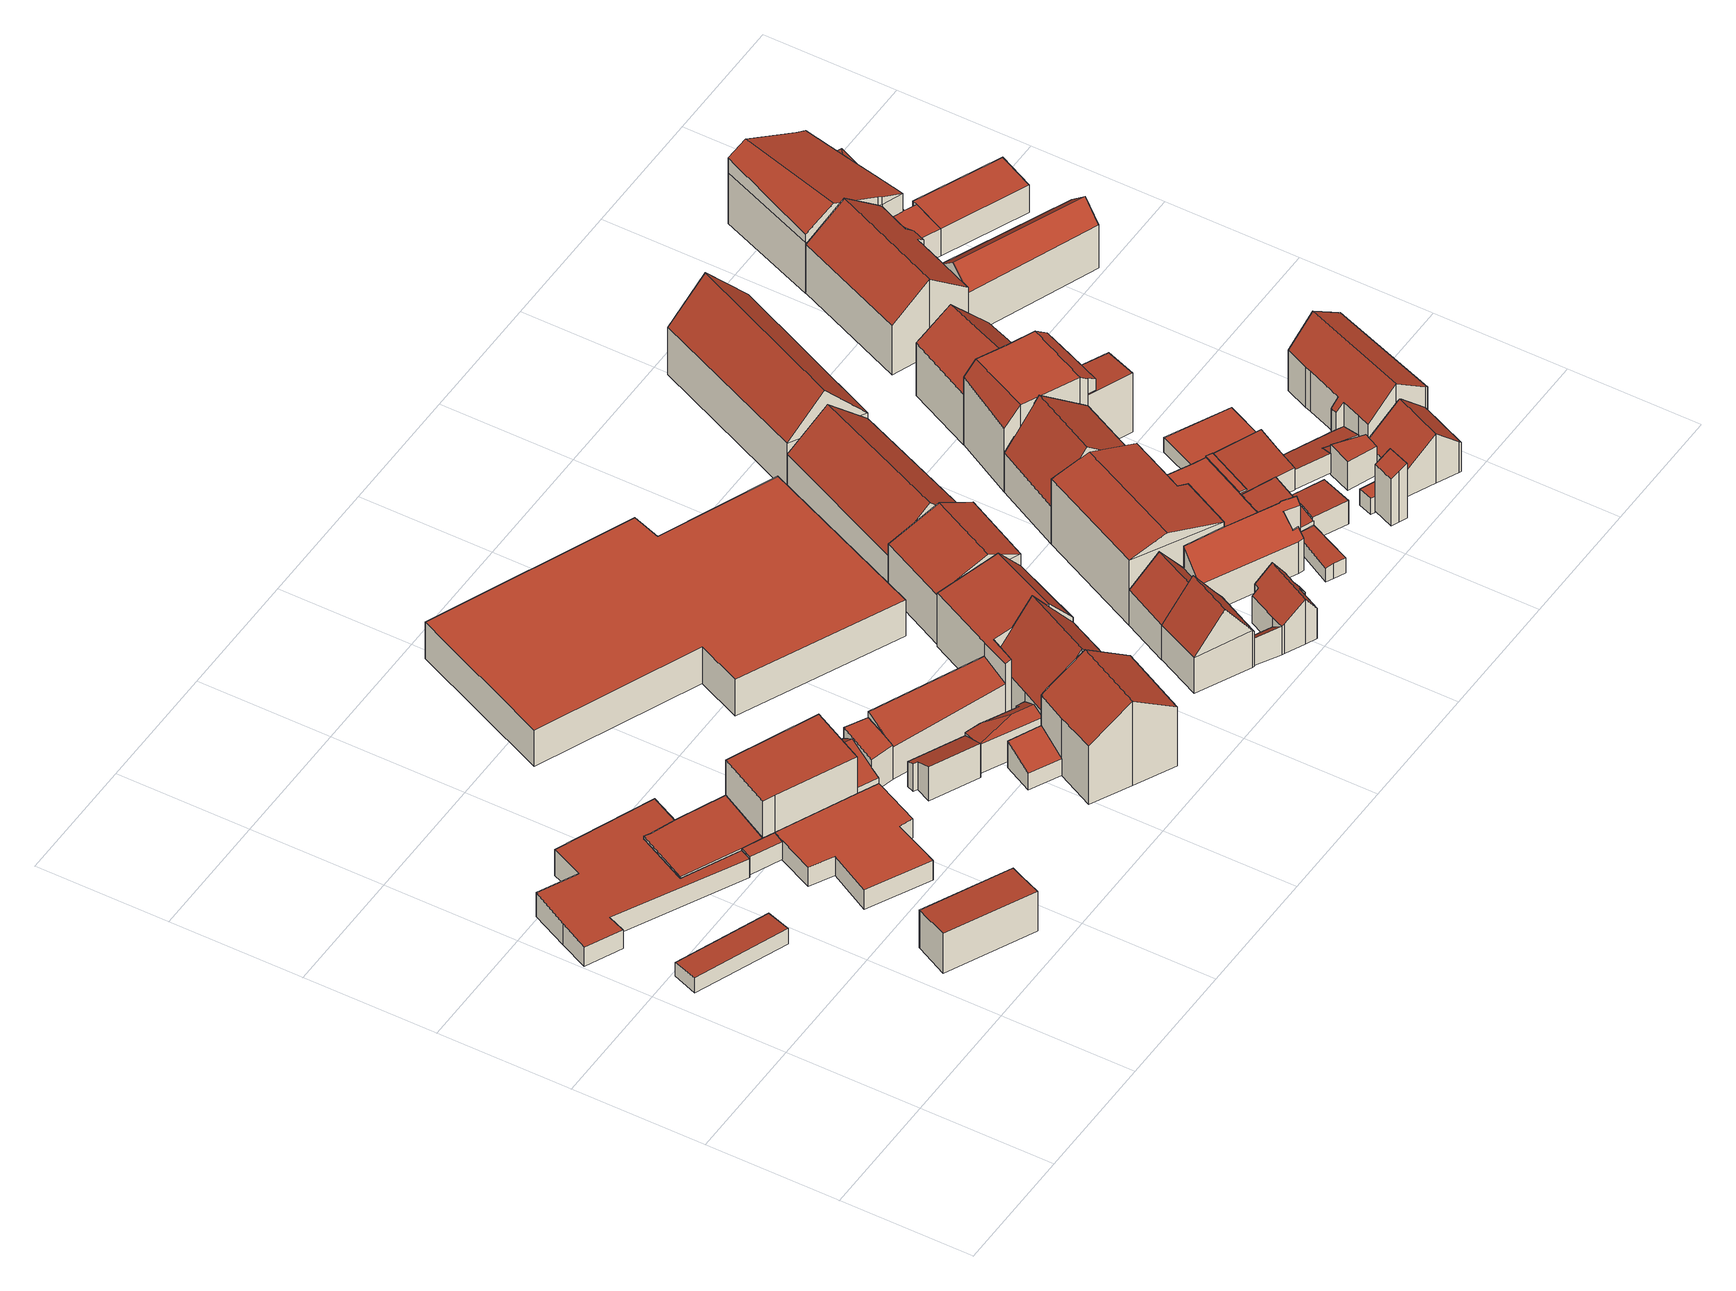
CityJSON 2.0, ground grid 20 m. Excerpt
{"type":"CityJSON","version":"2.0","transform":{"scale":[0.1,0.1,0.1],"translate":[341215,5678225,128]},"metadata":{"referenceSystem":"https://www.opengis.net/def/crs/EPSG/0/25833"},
"CityObjects":{
"building1":{"type":"Building","attributes":{"Dachtyp_tdc":"tdcPolyFlatRoof","Gemeindeschluessel":14729160,"Dachneigung":3.94,"QualitaetDacherkennung":87,"Geometrietyp2DReferenz":"3000","function":"31001_9998","roofType":"2100","measuredHeight":2.65},"geometry":[{"type":"MultiSurface","lod":"2","boundaries":[[[0,1,2,3]],[[1,4,5,2]],[[4,6,7,5]],[[6,0,3,7]],[[6,4,1,0]],[[3,2,5,7]]],"semantics":{"surfaces":[{"type":"WallSurface"},{"type":"RoofSurface"},{"type":"GroundSurface"}],"values":[0,0,0,0,1,2]}}]},
"building2":{"type":"Building","attributes":{"Dachtyp_tdc":"tdcPolyFlatRoof","Gemeindeschluessel":14729160,"Dachneigung":4.68,"QualitaetDacherkennung":56,"Geometrietyp2DReferenz":"3000","function":"31001_9998","roofType":"2100","measuredHeight":4.56},"geometry":[{"type":"MultiSurface","lod":"2","boundaries":[[[8,9,10,11]],[[9,12,13,10]],[[12,14,15,13]],[[14,16,17,15]],[[16,18,19,17]],[[18,20,21,19]],[[20,22,23,21]],[[22,24,25,23]],[[24,26,27,25]],[[26,28,29,27]],[[28,30,31,29]],[[30,32,33,31]],[[32,34,35,33]],[[34,8,11,35]],[[34,32,30,28,26,24,22,20,18,16,14,12,9,8]],[[11,10,13,15,17,19,21,23,25,27,29,31,33,35]]],"semantics":{"surfaces":[{"type":"WallSurface"},{"type":"RoofSurface"},{"type":"GroundSurface"}],"values":[0,0,0,0,0,0,0,0,0,0,0,0,0,0,1,2]}}]},
"building3":{"type":"Building","attributes":{"Dachtyp_tdc":"tdcPolyFlatRoof","Gemeindeschluessel":14729160,"Dachneigung":3.87,"QualitaetDacherkennung":86,"Geometrietyp2DReferenz":"3000","function":"31001_9998","roofType":"2100","measuredHeight":7.04},"geometry":[{"type":"MultiSurface","lod":"2","boundaries":[[[36,37,38,39]],[[37,40,41,38]],[[40,42,43,41]],[[42,44,45,43]],[[44,46,47,45]],[[46,36,39,47]],[[46,44,42,40,37,36]],[[39,38,41,43,45,47]]],"semantics":{"surfaces":[{"type":"WallSurface"},{"type":"RoofSurface"},{"type":"GroundSurface"}],"values":[0,0,0,0,0,0,1,2]}}]},
"building4":{"type":"Building","attributes":{"Dachtyp_tdc":"tdcPolyFlatRoof","Gemeindeschluessel":14729160,"Dachneigung":6.67,"QualitaetDacherkennung":83,"Geometrietyp2DReferenz":"3000","function":"31001_9998","roofType":"2100","measuredHeight":4.22},"geometry":[{"type":"MultiSurface","lod":"2","boundaries":[[[48,49,50,51]],[[49,52,53,50]],[[52,54,55,53]],[[54,56,57,55]],[[56,58,59,57]],[[58,60,61,59]],[[60,48,51,61]],[[60,58,56,54,52,49,48]],[[51,50,53,55,57,59,61]]],"semantics":{"surfaces":[{"type":"WallSurface"},{"type":"RoofSurface"},{"type":"GroundSurface"}],"values":[0,0,0,0,0,0,0,1,2]}}]},
"building5":{"type":"Building","attributes":{"Dachtyp_tdc":"tdcPolyFlatRoof","Gemeindeschluessel":14729160,"Dachneigung":6.55,"QualitaetDacherkennung":57,"Geometrietyp2DReferenz":"3000","function":"31001_9998","roofType":"2100","measuredHeight":3.26},"geometry":[{"type":"MultiSurface","lod":"2","boundaries":[[[62,60,61,63]],[[60,58,59,61]],[[58,64,65,59]],[[64,66,67,65]],[[66,62,63,67]],[[66,64,58,60,62]],[[63,61,59,65,67]]],"semantics":{"surfaces":[{"type":"WallSurface"},{"type":"RoofSurface"},{"type":"GroundSurface"}],"values":[0,0,0,0,0,1,2]}}]},
"building6":{"type":"Building","attributes":{"Gemeindeschluessel":14729160,"Dachtyp_tdc":"tdcPolyFlatRoof","Dachneigung":0,"QualitaetDacherkennung":0,"Geometrietyp2DReferenz":"3000","BezugspunktDach":"2000","function":"31001_9998","measuredHeight":3.44},"geometry":[{"type":"MultiSurface","lod":"2","boundaries":[[[64,68,69,70,71,72,73,74,75,76,77]],[[77,76,78,79]],[[76,75,80,78]],[[75,74,81,80]],[[74,73,82,81]],[[73,72,83,82]],[[72,71,84,83]],[[71,70,85,84]],[[70,69,86,85]],[[69,68,87,86]],[[68,64,88,87]],[[64,77,79,88]],[[79,78,80,81,82,83,84,85,86,87,88]]],"semantics":{"surfaces":[{"type":"RoofSurface"},{"type":"WallSurface"},{"type":"GroundSurface"}],"values":[0,1,1,1,1,1,1,1,1,1,1,1,2]}}]},
"building7":{"type":"Building","attributes":{"Dachtyp_tdc":"tdcPolyFlatRoof","Gemeindeschluessel":14729160,"Dachneigung":4.28,"QualitaetDacherkennung":86,"Geometrietyp2DReferenz":"3000","function":"31001_9998","roofType":"2100","measuredHeight":10.44},"geometry":[{"type":"MultiSurface","lod":"2","boundaries":[[[89,90,91,92]],[[90,93,94,91]],[[93,95,96,94]],[[95,97,98,96]],[[97,89,92,98]],[[97,95,93,90,89]],[[92,91,94,96,98]]],"semantics":{"surfaces":[{"type":"WallSurface"},{"type":"RoofSurface"},{"type":"GroundSurface"}],"values":[0,0,0,0,0,1,2]}}]},
"building8":{"type":"Building","attributes":{"Dachtyp_tdc":"tdcFreeFormRoof","Gemeindeschluessel":14729160,"Dachneigung":12.49,"QualitaetDacherkennung":19,"Geometrietyp2DReferenz":"3000","function":"31001_9998","roofType":"5000","measuredHeight":5.6},"geometry":[{"type":"MultiSurface","lod":"2","boundaries":[[[99,100,101,102]],[[100,103,104,101]],[[103,105,106,104]],[[105,107,108,106]],[[107,99,102,108]],[[109,103,100,110]],[[105,109,110,99,107]],[[105,103,109]],[[100,99,110]],[[102,101,104,106,108]]],"semantics":{"surfaces":[{"type":"WallSurface"},{"type":"RoofSurface"},{"type":"GroundSurface"}],"values":[0,0,0,0,0,1,1,0,0,2]}}]},
"building9":{"type":"Building","attributes":{"Dachtyp_tdc":"tdcPolyFlatRoof","Gemeindeschluessel":14729160,"Dachneigung":0,"QualitaetDacherkennung":20,"Geometrietyp2DReferenz":"3000","function":"31001_9998","roofType":"1000","measuredHeight":6.04},"geometry":[{"type":"MultiSurface","lod":"2","boundaries":[[[111,112,113,114]],[[112,115,116,113]],[[115,117,118,116]],[[117,119,120,118]],[[119,111,114,120]],[[119,117,115,112,111]],[[114,113,116,118,120]]],"semantics":{"surfaces":[{"type":"WallSurface"},{"type":"RoofSurface"},{"type":"GroundSurface"}],"values":[0,0,0,0,0,1,2]}}]},
"building10":{"type":"Building","attributes":{"Dachtyp_tdc":"tdcPolyFlatRoof","Gemeindeschluessel":14729160,"Dachneigung":22.8,"QualitaetDacherkennung":63,"Geometrietyp2DReferenz":"3000","function":"31001_9998","roofType":"2100","measuredHeight":5.96},"geometry":[{"type":"MultiSurface","lod":"2","boundaries":[[[121,122,123,124]],[[122,125,126,123]],[[125,127,128,126]],[[127,129,130,128]],[[129,131,132,130]],[[131,133,134,132]],[[133,135,136,134]],[[135,121,124,136]],[[135,133,131,129,127,125,122,121]],[[124,123,126,128,130,132,134,136]]],"semantics":{"surfaces":[{"type":"WallSurface"},{"type":"RoofSurface"},{"type":"GroundSurface"}],"values":[0,0,0,0,0,0,0,0,1,2]}}]},
"building11":{"type":"Building","attributes":{"Dachtyp_tdc":"tdcFreeFormRoof","Gemeindeschluessel":14729160,"Dachneigung":17.62,"QualitaetDacherkennung":24,"Geometrietyp2DReferenz":"3000","function":"31001_9998","roofType":"5000","measuredHeight":5.75},"geometry":[{"type":"MultiSurface","lod":"2","boundaries":[[[137,138,139,140]],[[138,141,142,139]],[[141,143,144,142]],[[143,145,146,144]],[[145,147,148,146]],[[147,149,150,148]],[[149,151,152,150]],[[151,137,140,152]],[[153,154,138,137,151]],[[149,147,155,153,151]],[[155,145,143,141,154,153]],[[141,138,154]],[[147,145,155]],[[140,139,142,144,146,148,150,152]]],"semantics":{"surfaces":[{"type":"WallSurface"},{"type":"RoofSurface"},{"type":"GroundSurface"}],"values":[0,0,0,0,0,0,0,0,1,1,1,0,0,2]}}]},
"building12":{"type":"Building","attributes":{"Gemeindeschluessel":14729160,"Geometrietyp2DReferenz":"3000","function":"31001_9998","roofType":"9999"},"children":["building12-1","building12-2"]},
"building12-1":{"type":"BuildingPart","attributes":{"Dachtyp_tdc":"tdcPolyFlatRoof","Dachneigung":20.07,"QualitaetDacherkennung":74,"Geometrietyp2DReferenz":"3000","roofType":"2100","measuredHeight":4.78},"parents":["building12"],"geometry":[{"type":"MultiSurface","lod":"2","boundaries":[[[156,157,158,159]],[[157,160,161,158]],[[160,162,163,161]],[[162,160,157,156]],[[159,158,161,163]],[[156,159,163,162]]],"semantics":{"surfaces":[{"type":"WallSurface"},{"type":"RoofSurface"},{"type":"GroundSurface"},{"type":"ClosureSurface"}],"values":[0,0,0,1,2,3]}}]},
"building12-2":{"type":"BuildingPart","attributes":{"Dachtyp_tdc":"tdcGableRoof","Dachneigung":34.73,"QualitaetDacherkennung":74,"Geometrietyp2DReferenz":"3000","roofType":"3100","measuredHeight":14.77},"parents":["building12"],"geometry":[{"type":"MultiSurface","lod":"2","boundaries":[[[164,165,166,163,162]],[[165,167,168,166]],[[167,169,170,168]],[[169,171,172,170]],[[171,173,174,172]],[[173,175,176,174]],[[175,177,156,159,176]],[[173,171,169,167]],[[167,165,164,177,175,173]],[[163,166,168,170,172,174,176,159]],[[164,162,156,177]],[[162,163,159,156]]],"semantics":{"surfaces":[{"type":"WallSurface"},{"type":"RoofSurface"},{"type":"GroundSurface"},{"type":"ClosureSurface"}],"values":[0,0,0,0,0,0,0,1,1,2,0,3]}}]},
"building13":{"type":"Building","attributes":{"Gemeindeschluessel":14729160,"Geometrietyp2DReferenz":"3000","function":"31001_9998","roofType":"9999"},"children":["building13-1","building13-2"]},
"building13-1":{"type":"BuildingPart","attributes":{"Dachtyp_tdc":"tdcGableRoof","Dachneigung":13.81,"QualitaetDacherkennung":28,"Geometrietyp2DReferenz":"3000","roofType":"3100","measuredHeight":11.75},"parents":["building13"],"geometry":[{"type":"MultiSurface","lod":"2","boundaries":[[[178,179,180,181,182]],[[179,183,184,180]],[[183,185,186,184]],[[185,187,188,186]],[[187,189,190,188]],[[189,191,192,190]],[[191,193,194,192]],[[193,195,196,197,194]],[[189,187,185,183]],[[183,179,178,195,193,191,189]],[[197,181,180,184,186,188,190,192,194]],[[182,196,195,178]],[[182,181,197,196]]],"semantics":{"surfaces":[{"type":"WallSurface"},{"type":"RoofSurface"},{"type":"GroundSurface"},{"type":"ClosureSurface"}],"values":[0,0,0,0,0,0,0,0,1,1,2,0,3]}}]},
"building13-2":{"type":"BuildingPart","attributes":{"Dachtyp_tdc":"tdcPolyFlatRoof","Dachneigung":13.28,"QualitaetDacherkennung":66,"Geometrietyp2DReferenz":"3000","roofType":"2100","measuredHeight":7.07},"parents":["building13"],"geometry":[{"type":"MultiSurface","lod":"2","boundaries":[[[196,198,120,197]],[[198,199,118,120]],[[199,200,116,118]],[[200,182,181,116]],[[182,200,199,198,196]],[[197,120,118,116,181]],[[196,197,181,182]]],"semantics":{"surfaces":[{"type":"WallSurface"},{"type":"RoofSurface"},{"type":"GroundSurface"},{"type":"ClosureSurface"}],"values":[0,0,0,0,1,2,3]}}]},
"building14":{"type":"Building","attributes":{"Dachtyp_tdc":"tdcPolyFlatRoof","Gemeindeschluessel":14729160,"Dachneigung":0,"QualitaetDacherkennung":56,"Geometrietyp2DReferenz":"3000","function":"31001_9998","roofType":"1000","measuredHeight":6.42},"geometry":[{"type":"MultiSurface","lod":"2","boundaries":[[[201,202,203,204]],[[202,205,206,203]],[[205,207,208,206]],[[207,209,210,208]],[[209,211,212,210]],[[211,213,214,212]],[[213,215,216,214]],[[215,201,204,216]],[[215,213,211,209,207,205,202,201]],[[204,203,206,208,210,212,214,216]]],"semantics":{"surfaces":[{"type":"WallSurface"},{"type":"RoofSurface"},{"type":"GroundSurface"}],"values":[0,0,0,0,0,0,0,0,1,2]}}]},
"building15":{"type":"Building","attributes":{"Dachtyp_tdc":"tdcGableRoof","Gemeindeschluessel":14729160,"Dachneigung":51.45,"QualitaetDacherkennung":86,"Geometrietyp2DReferenz":"3000","function":"31001_9998","roofType":"3100","measuredHeight":14},"geometry":[{"type":"MultiSurface","lod":"2","boundaries":[[[217,218,219,220]],[[218,221,222,219]],[[221,223,224,222]],[[223,225,226,224]],[[225,227,228,226]],[[227,229,230,228]],[[229,231,232,230]],[[231,233,234,232]],[[233,217,220,234]],[[229,227,225,223]],[[223,221,218,217,233,231,229]],[[220,219,222,224,226,228,230,232,234]]],"semantics":{"surfaces":[{"type":"WallSurface"},{"type":"RoofSurface"},{"type":"GroundSurface"}],"values":[0,0,0,0,0,0,0,0,0,1,1,2]}}]},
"building16":{"type":"Building","attributes":{"Dachtyp_tdc":"tdcFreeFormRoof","Gemeindeschluessel":14729160,"Dachneigung":53.02,"QualitaetDacherkennung":85,"Geometrietyp2DReferenz":"3000","function":"31001_9998","roofType":"5000","measuredHeight":12.4},"geometry":[{"type":"MultiSurface","lod":"2","boundaries":[[[235,236,237,238]],[[236,239,240,237]],[[239,241,242,240]],[[241,243,244,242]],[[243,245,246,244]],[[245,247,248,246]],[[247,249,250,248]],[[249,235,238,250]],[[243,241,239,251,252,249,247,245]],[[252,251,236,235]],[[239,236,251]],[[235,249,252]],[[238,237,240,242,244,246,248,250]]],"semantics":{"surfaces":[{"type":"WallSurface"},{"type":"RoofSurface"},{"type":"GroundSurface"}],"values":[0,0,0,0,0,0,0,0,1,1,0,0,2]}}]},
"building17":{"type":"Building","attributes":{"Dachtyp_tdc":"tdcGableRoof","Gemeindeschluessel":14729160,"Dachneigung":22.57,"QualitaetDacherkennung":86,"Geometrietyp2DReferenz":"3000","function":"31001_9998","roofType":"3100","measuredHeight":11.81},"geometry":[{"type":"MultiSurface","lod":"2","boundaries":[[[253,254,255,256]],[[254,257,258,255]],[[257,259,260,258]],[[259,253,256,260]],[[257,254,261]],[[253,259,262]],[[254,253,262,261]],[[259,257,261,262]],[[256,255,258,260]]],"semantics":{"surfaces":[{"type":"WallSurface"},{"type":"RoofSurface"},{"type":"GroundSurface"}],"values":[0,0,0,0,0,0,1,1,2]}}]},
"building18":{"type":"Building","attributes":{"Gemeindeschluessel":14729160,"Geometrietyp2DReferenz":"3000","function":"31001_9998","roofType":"9999"},"children":["building18-1","building18-2"]},
"building18-1":{"type":"BuildingPart","attributes":{"Dachtyp_tdc":"tdcPolyFlatRoof","Dachneigung":38.43,"QualitaetDacherkennung":50,"Geometrietyp2DReferenz":"3000","roofType":"2100","measuredHeight":4.97},"parents":["building18"],"geometry":[{"type":"MultiSurface","lod":"2","boundaries":[[[263,264,265,266,267]],[[264,268,269,265]],[[268,270,271,269]],[[270,268,264,263,272]],[[266,265,269,271]],[[267,272,263]],[[266,271,270,272,267]]],"semantics":{"surfaces":[{"type":"WallSurface"},{"type":"RoofSurface"},{"type":"GroundSurface"},{"type":"ClosureSurface"}],"values":[0,0,0,1,2,0,3]}}]},
"building18-2":{"type":"BuildingPart","attributes":{"Dachtyp_tdc":"tdcGableRoof","Dachneigung":40.57,"QualitaetDacherkennung":77,"Geometrietyp2DReferenz":"3000","roofType":"3100","measuredHeight":7.96},"parents":["building18"],"geometry":[{"type":"MultiSurface","lod":"2","boundaries":[[[273,274,275,271,270]],[[274,276,277,275]],[[276,278,279,277]],[[278,280,281,279]],[[280,282,283,281]],[[282,284,285,283]],[[284,286,287,285]],[[286,288,289,287]],[[288,290,291,289]],[[290,292,293,291]],[[292,294,295,293]],[[294,296,297,295]],[[296,267,266,297]],[[294,292,290,288,286,284,282,280]],[[280,278,276,274,273,272,267,296,294]],[[271,275,277,279,281,283,285,287,289,291,293,295,297,266]],[[273,270,272]],[[270,271,266,267,272]]],"semantics":{"surfaces":[{"type":"WallSurface"},{"type":"RoofSurface"},{"type":"GroundSurface"},{"type":"ClosureSurface"}],"values":[0,0,0,0,0,0,0,0,0,0,0,0,0,1,1,2,0,3]}}]},
"building19":{"type":"Building","attributes":{"Gemeindeschluessel":14729160,"Geometrietyp2DReferenz":"3000","function":"31001_9998","roofType":"9999"},"children":["building19-1","building19-2"]},
"building19-1":{"type":"BuildingPart","attributes":{"Dachtyp_tdc":"tdcPolyFlatRoof","Dachneigung":45.59,"QualitaetDacherkennung":63,"Geometrietyp2DReferenz":"3000","roofType":"2100","measuredHeight":9.64},"parents":["building19"],"geometry":[{"type":"MultiSurface","lod":"2","boundaries":[[[298,299,300,301,302]],[[299,303,304,300]],[[303,305,306,304]],[[305,307,308,306]],[[307,309,310,308]],[[309,311,312,310]],[[311,313,314,312]],[[313,315,316,314]],[[315,317,318,316]],[[317,319,320,318]],[[319,321,322,320]],[[321,323,324,325,322]],[[323,321,319,317,315,313,311,309,307,305,303,299,298]],[[301,300,304,306,308,310,312,314,316,318,320,322,325]],[[302,324,323,298]],[[302,301,325,324]]],"semantics":{"surfaces":[{"type":"WallSurface"},{"type":"RoofSurface"},{"type":"GroundSurface"},{"type":"ClosureSurface"}],"values":[0,0,0,0,0,0,0,0,0,0,0,0,1,2,0,3]}}]},
"building19-2":{"type":"BuildingPart","attributes":{"Dachtyp_tdc":"tdcGableRoof","Dachneigung":43.59,"QualitaetDacherkennung":74,"Geometrietyp2DReferenz":"3000","roofType":"3100","measuredHeight":10.59},"parents":["building19"],"geometry":[{"type":"MultiSurface","lod":"2","boundaries":[[[326,302,301,327]],[[324,328,329,325]],[[328,330,331,329]],[[330,332,333,331]],[[332,334,335,333]],[[334,336,337,335]],[[336,338,339,337]],[[338,340,341,339]],[[340,236,342,341]],[[236,343,344,342]],[[343,326,327,344]],[[340,338,336,334,332,330,328,324,302,326]],[[326,343,236,340]],[[327,301,325,329,331,333,335,337,339,341,342,344]],[[324,325,301,302]]],"semantics":{"surfaces":[{"type":"WallSurface"},{"type":"RoofSurface"},{"type":"GroundSurface"},{"type":"ClosureSurface"}],"values":[0,0,0,0,0,0,0,0,0,0,0,1,1,2,3]}}]},
"building20":{"type":"Building","attributes":{"Dachtyp_tdc":"tdcFreeFormRoof","Gemeindeschluessel":14729160,"Dachneigung":42.97,"QualitaetDacherkennung":9,"Geometrietyp2DReferenz":"3000","function":"31001_9998","roofType":"5000","measuredHeight":12.44},"geometry":[{"type":"MultiSurface","lod":"2","boundaries":[[[345,346,256,347]],[[346,348,260,256]],[[348,349,350,260]],[[349,345,347,350]],[[351,352,349,348]],[[351,348,346]],[[352,351,346,345]],[[352,345,349]],[[347,256,260,350]]],"semantics":{"surfaces":[{"type":"WallSurface"},{"type":"RoofSurface"},{"type":"GroundSurface"}],"values":[0,0,0,0,1,0,1,0,2]}}]},
"building21":{"type":"Building","attributes":{"Dachtyp_tdc":"tdcFreeFormRoof","Gemeindeschluessel":14729160,"Dachneigung":16.99,"QualitaetDacherkennung":62,"Geometrietyp2DReferenz":"3000","function":"31001_9998","roofType":"5000","measuredHeight":13.21},"geometry":[{"type":"MultiSurface","lod":"2","boundaries":[[[353,354,355,356]],[[354,357,358,355]],[[357,359,360,358]],[[359,361,300,360]],[[361,362,344,300]],[[362,363,364,344]],[[363,353,356,364]],[[365,366,363,362]],[[357,354,353,366,365,361,359]],[[362,361,365]],[[353,363,366]],[[356,355,358,360,300,344,364]]],"semantics":{"surfaces":[{"type":"WallSurface"},{"type":"RoofSurface"},{"type":"GroundSurface"}],"values":[0,0,0,0,0,0,0,1,1,0,0,2]}}]},
"building22":{"type":"Building","attributes":{"Dachtyp_tdc":"tdcPolyFlatRoof","Gemeindeschluessel":14729160,"Dachneigung":6.64,"QualitaetDacherkennung":69,"Geometrietyp2DReferenz":"3000","function":"31001_9998","roofType":"2100","measuredHeight":2.78},"geometry":[{"type":"MultiSurface","lod":"2","boundaries":[[[367,368,369,370]],[[368,371,372,369]],[[371,373,374,372]],[[373,375,376,374]],[[375,377,378,376]],[[377,367,370,378]],[[377,375,373,371,368,367]],[[370,369,372,374,376,378]]],"semantics":{"surfaces":[{"type":"WallSurface"},{"type":"RoofSurface"},{"type":"GroundSurface"}],"values":[0,0,0,0,0,0,1,2]}}]},
"building23":{"type":"Building","attributes":{"Gemeindeschluessel":14729160,"Geometrietyp2DReferenz":"3000","function":"31001_9998","roofType":"9999"},"children":["building23-1","building23-2","building23-3"]},
"building23-1":{"type":"BuildingPart","attributes":{"Dachtyp_tdc":"tdcPolyFlatRoof","Dachneigung":0,"QualitaetDacherkennung":15,"Geometrietyp2DReferenz":"3000","roofType":"1000","measuredHeight":3.11},"parents":["building23"],"geometry":[{"type":"MultiSurface","lod":"2","boundaries":[[[379,380,381,382,383]],[[380,384,385,381]],[[386,387,308,388]],[[387,389,306,308]],[[389,390,304,306]],[[390,391,300,304]],[[391,392,393,360,300]],[[391,390,389,387,386,384,380,379,392]],[[360,382,381,385,388,308,306,304,300]],[[383,393,392,379]],[[383,382,360,393]],[[388,385,384,386]]],"semantics":{"surfaces":[{"type":"WallSurface"},{"type":"RoofSurface"},{"type":"GroundSurface"},{"type":"ClosureSurface"}],"values":[0,0,0,0,0,0,0,1,2,0,3,3]}}]},
"building23-2":{"type":"BuildingPart","attributes":{"Dachtyp_tdc":"tdcFreeFormRoof","Dachneigung":75.61,"QualitaetDacherkennung":17,"Geometrietyp2DReferenz":"3000","roofType":"5000","measuredHeight":3.58},"parents":["building23"],"geometry":[{"type":"MultiSurface","lod":"2","boundaries":[[[394,395,355,358]],[[395,396,356,355]],[[396,383,382,356]],[[393,394,358,360]],[[397,383,396]],[[396,398,394,399,397]],[[399,394,393]],[[397,399,393,383]],[[395,398,396]],[[394,398,395]],[[358,355,356,382,360]],[[360,382,383,393]]],"semantics":{"surfaces":[{"type":"WallSurface"},{"type":"RoofSurface"},{"type":"GroundSurface"},{"type":"ClosureSurface"}],"values":[0,0,0,0,1,1,1,1,0,0,2,3]}}]},
"building23-3":{"type":"BuildingPart","attributes":{"Dachtyp_tdc":"tdcPolyFlatRoof","Dachneigung":0,"QualitaetDacherkennung":29,"Geometrietyp2DReferenz":"3000","roofType":"1000","measuredHeight":3.41},"parents":["building23"],"geometry":[{"type":"MultiSurface","lod":"2","boundaries":[[[400,401,402,403]],[[401,404,386,388,402]],[[405,400,403,385,384]],[[405,404,401,400]],[[403,402,388,385]],[[384,386,404,405]],[[384,385,388,386]]],"semantics":{"surfaces":[{"type":"WallSurface"},{"type":"RoofSurface"},{"type":"GroundSurface"},{"type":"ClosureSurface"}],"values":[0,0,0,1,2,0,3]}}]},
"building24":{"type":"Building","attributes":{"Dachtyp_tdc":"tdcGableRoof","Gemeindeschluessel":14729160,"Dachneigung":37.35,"QualitaetDacherkennung":47,"Geometrietyp2DReferenz":"3000","function":"31001_9998","roofType":"3100","measuredHeight":14.28},"geometry":[{"type":"MultiSurface","lod":"2","boundaries":[[[406,407,356,408]],[[407,409,364,356]],[[409,410,411,364]],[[410,406,408,411]],[[409,407,412]],[[406,410,413]],[[407,406,413,412]],[[410,409,412,413]],[[408,356,364,411]]],"semantics":{"surfaces":[{"type":"WallSurface"},{"type":"RoofSurface"},{"type":"GroundSurface"}],"values":[0,0,0,0,0,0,1,1,2]}}]},
"building25":{"type":"Building","attributes":{"Dachtyp_tdc":"tdcPolyFlatRoof","Gemeindeschluessel":14729160,"Dachneigung":6.43,"QualitaetDacherkennung":63,"Geometrietyp2DReferenz":"3000","function":"31001_9998","roofType":"2100","measuredHeight":4.16},"geometry":[{"type":"MultiSurface","lod":"2","boundaries":[[[414,415,416,417]],[[415,418,419,416]],[[418,420,421,419]],[[420,422,423,421]],[[422,414,417,423]],[[422,420,418,415,414]],[[417,416,419,421,423]]],"semantics":{"surfaces":[{"type":"WallSurface"},{"type":"RoofSurface"},{"type":"GroundSurface"}],"values":[0,0,0,0,0,1,2]}}]},
"building26":{"type":"Building","attributes":{"Gemeindeschluessel":14729160,"Geometrietyp2DReferenz":"3000","function":"31001_9998","roofType":"9999"},"children":["building26-1","building26-2"]},
"building26-1":{"type":"BuildingPart","attributes":{"Dachtyp_tdc":"tdcPolyFlatRoof","Dachneigung":5.2,"QualitaetDacherkennung":80,"Geometrietyp2DReferenz":"3000","roofType":"2100","measuredHeight":3.93},"parents":["building26"],"geometry":[{"type":"MultiSurface","lod":"2","boundaries":[[[424,425,388,426]],[[425,427,402,388]],[[427,428,403,402]],[[428,429,430,403]],[[429,431,432,430]],[[431,433,434,432]],[[433,435,436,434]],[[433,431,429,428,427,425,424,435]],[[436,426,388,402,403,430,432,434]],[[424,426,436,435]]],"semantics":{"surfaces":[{"type":"WallSurface"},{"type":"RoofSurface"},{"type":"GroundSurface"},{"type":"ClosureSurface"}],"values":[0,0,0,0,0,0,0,1,2,3]}}]},
"building26-2":{"type":"BuildingPart","attributes":{"Dachtyp_tdc":"tdcPolyFlatRoof","Dachneigung":6.07,"QualitaetDacherkennung":78,"Geometrietyp2DReferenz":"3000","roofType":"2100","measuredHeight":3.75},"parents":["building26"],"geometry":[{"type":"MultiSurface","lod":"2","boundaries":[[[437,438,439,436,435]],[[438,440,441,439]],[[440,442,443,441]],[[442,444,445,443]],[[444,446,310,445]],[[446,447,308,310]],[[447,424,426,308]],[[447,446,444,442,440,438,437,424]],[[426,436,439,441,443,445,310,308]],[[435,424,437]],[[435,436,426,424]]],"semantics":{"surfaces":[{"type":"WallSurface"},{"type":"RoofSurface"},{"type":"GroundSurface"},{"type":"ClosureSurface"}],"values":[0,0,0,0,0,0,0,1,2,0,3]}}]},
"building27":{"type":"Building","attributes":{"Dachtyp_tdc":"tdcGableRoof","Gemeindeschluessel":14729160,"Dachneigung":48.44,"QualitaetDacherkennung":72,"Geometrietyp2DReferenz":"3000","function":"31001_9998","roofType":"3100","measuredHeight":14.86},"geometry":[{"type":"MultiSurface","lod":"2","boundaries":[[[448,449,450,451]],[[449,452,453,450]],[[452,454,455,453]],[[454,448,451,455]],[[452,449,456]],[[448,454,457]],[[449,448,457,456]],[[454,452,456,457]],[[451,450,453,455]]],"semantics":{"surfaces":[{"type":"WallSurface"},{"type":"RoofSurface"},{"type":"GroundSurface"}],"values":[0,0,0,0,0,0,1,1,2]}}]},
"building28":{"type":"Building","attributes":{"Dachtyp_tdc":"tdcPolyFlatRoof","Gemeindeschluessel":14729160,"Dachneigung":29.92,"QualitaetDacherkennung":28,"Geometrietyp2DReferenz":"3000","function":"31001_9998","roofType":"2100","measuredHeight":9.55},"geometry":[{"type":"MultiSurface","lod":"2","boundaries":[[[458,459,460,461]],[[459,462,463,460]],[[462,464,465,463]],[[464,466,467,465]],[[466,458,461,467]],[[466,464,462,459,458]],[[461,460,463,465,467]]],"semantics":{"surfaces":[{"type":"WallSurface"},{"type":"RoofSurface"},{"type":"GroundSurface"}],"values":[0,0,0,0,0,1,2]}}]},
"building29":{"type":"Building","attributes":{"Gemeindeschluessel":14729160,"Geometrietyp2DReferenz":"3000","function":"31001_9998","roofType":"9999"},"children":["building29-1","building29-2"]},
"building29-1":{"type":"BuildingPart","attributes":{"Dachtyp_tdc":"tdcCutGableRoof","Dachneigung":0.399,"QualitaetDacherkennung":72,"Geometrietyp2DReferenz":"3000","roofType":"9999","measuredHeight":14.15},"parents":["building29"],"geometry":[{"type":"MultiSurface","lod":"2","boundaries":[[[468,469,470,471,472]],[[473,474,475,408,476]],[[474,477,478,475]],[[477,479,411,478]],[[479,480,481,411]],[[480,482,483,481]],[[482,484,485,483]],[[484,486,487,485]],[[486,468,472,487]],[[482,480,479,477]],[[474,473,488,489,469,468,486]],[[477,474,486,484,482]],[[472,471,490,491,408,475,478,411,481,483,485,487]],[[489,492,470,469]],[[492,490,471,470]],[[493,492,489,488]],[[493,491,490,492]],[[473,476,493,488]],[[476,408,491,493]]],"semantics":{"surfaces":[{"type":"WallSurface"},{"type":"RoofSurface"},{"type":"GroundSurface"},{"type":"ClosureSurface"}],"values":[0,0,0,0,0,0,0,0,0,1,1,1,2,0,3,0,3,0,3]}}]},
"building29-2":{"type":"BuildingPart","attributes":{"Dachtyp_tdc":"tdcPolyFlatRoof","Dachneigung":3.94,"QualitaetDacherkennung":62,"Geometrietyp2DReferenz":"3000","roofType":"2100","measuredHeight":10.43},"parents":["building29"],"geometry":[{"type":"MultiSurface","lod":"2","boundaries":[[[470,494,495,471]],[[494,496,497,495]],[[496,476,408,497]],[[493,476,496,494,470,492]],[[490,471,495,497,408,491]],[[470,471,490,492]],[[493,491,408,476]],[[490,491,493,492]]],"semantics":{"surfaces":[{"type":"WallSurface"},{"type":"RoofSurface"},{"type":"GroundSurface"},{"type":"ClosureSurface"}],"values":[0,0,0,1,2,3,3,3]}}]},
"building30":{"type":"Building","attributes":{"Dachtyp_tdc":"tdcPolyFlatRoof","Gemeindeschluessel":14729160,"Dachneigung":0,"QualitaetDacherkennung":76,"Geometrietyp2DReferenz":"3000","function":"31001_9998","roofType":"1000","measuredHeight":2.46},"geometry":[{"type":"MultiSurface","lod":"2","boundaries":[[[498,499,500,381]],[[499,501,502,500]],[[501,503,430,502]],[[503,504,403,430]],[[504,498,381,403]],[[504,503,501,499,498]],[[381,500,502,430,403]]],"semantics":{"surfaces":[{"type":"WallSurface"},{"type":"RoofSurface"},{"type":"GroundSurface"}],"values":[0,0,0,0,0,1,2]}}]},
"building31":{"type":"Building","attributes":{"Dachtyp_tdc":"tdcPolyFlatRoof","Gemeindeschluessel":14729160,"Dachneigung":15.51,"QualitaetDacherkennung":64,"Geometrietyp2DReferenz":"3000","function":"31001_9998","roofType":"2100","measuredHeight":3.47},"geometry":[{"type":"MultiSurface","lod":"2","boundaries":[[[505,506,507,508]],[[506,509,510,507]],[[509,511,512,510]],[[511,513,514,512]],[[513,515,516,514]],[[515,517,518,516]],[[517,519,520,518]],[[519,505,508,520]],[[519,517,515,513,511,509,506,505]],[[508,507,510,512,514,516,518,520]]],"semantics":{"surfaces":[{"type":"WallSurface"},{"type":"RoofSurface"},{"type":"GroundSurface"}],"values":[0,0,0,0,0,0,0,0,1,2]}}]},
"building32":{"type":"Building","attributes":{"Dachtyp_tdc":"tdcFreeFormRoof","Gemeindeschluessel":14729160,"Dachneigung":48.14,"QualitaetDacherkennung":65,"Geometrietyp2DReferenz":"3000","function":"31001_9998","roofType":"5000","measuredHeight":12.76},"geometry":[{"type":"MultiSurface","lod":"2","boundaries":[[[521,522,523,524]],[[522,525,526,523]],[[525,527,528,526]],[[527,529,530,528]],[[529,521,524,530]],[[522,521,531,532,525]],[[532,531,529,527]],[[527,525,532]],[[521,529,531]],[[524,523,526,528,530]]],"semantics":{"surfaces":[{"type":"WallSurface"},{"type":"RoofSurface"},{"type":"GroundSurface"}],"values":[0,0,0,0,0,1,1,0,0,2]}}]},
"building33":{"type":"Building","attributes":{"Gemeindeschluessel":14729160,"Geometrietyp2DReferenz":"3000","function":"31001_9998","roofType":"9999"},"children":["building33-1","building33-2","building33-3"]},
"building33-1":{"type":"BuildingPart","attributes":{"Dachtyp_tdc":"tdcPolyFlatRoof","Dachneigung":0,"QualitaetDacherkennung":56,"Geometrietyp2DReferenz":"3000","roofType":"1000","measuredHeight":2.77},"parents":["building33"],"geometry":[{"type":"MultiSurface","lod":"2","boundaries":[[[533,534,535,536]],[[537,538,539,540]],[[538,541,542,539]],[[541,543,544,542]],[[543,533,536,544]],[[543,541,538,537,534,533]],[[536,535,540,539,542,544]],[[540,535,534,537]]],"semantics":{"surfaces":[{"type":"WallSurface"},{"type":"RoofSurface"},{"type":"GroundSurface"},{"type":"ClosureSurface"}],"values":[0,0,0,0,0,1,2,3]}}]},
"building33-2":{"type":"BuildingPart","attributes":{"Dachtyp_tdc":"tdcPolyFlatRoof","Dachneigung":5.61,"QualitaetDacherkennung":71,"Geometrietyp2DReferenz":"3000","roofType":"2100","measuredHeight":5.32},"parents":["building33"],"geometry":[{"type":"MultiSurface","lod":"2","boundaries":[[[545,546,547,548]],[[546,549,550,551,547]],[[552,545,548,553,554]],[[552,549,546,545]],[[548,547,551,553]],[[552,554,550,549]],[[554,553,551,550]]],"semantics":{"surfaces":[{"type":"WallSurface"},{"type":"RoofSurface"},{"type":"GroundSurface"},{"type":"ClosureSurface"}],"values":[0,0,0,1,2,0,3]}}]},
"building33-3":{"type":"BuildingPart","attributes":{"Dachtyp_tdc":"tdcGableRoof","Dachneigung":43.21,"QualitaetDacherkennung":71,"Geometrietyp2DReferenz":"3000","roofType":"3100","measuredHeight":8.74},"parents":["building33"],"geometry":[{"type":"MultiSurface","lod":"2","boundaries":[[[550,555,556,551]],[[555,557,558,556]],[[557,559,560,558]],[[559,561,562,560]],[[561,563,564,562]],[[563,565,566,564]],[[565,567,537,540,566]],[[568,554,553,535,534]],[[565,563,561,559,557]],[[557,555,550,554,568,567,565]],[[553,551,556,558,560,562,564,566,540,535]],[[550,551,553,554]],[[568,534,537,567]],[[534,535,540,537]]],"semantics":{"surfaces":[{"type":"WallSurface"},{"type":"RoofSurface"},{"type":"GroundSurface"},{"type":"ClosureSurface"}],"values":[0,0,0,0,0,0,0,0,1,1,2,3,0,3]}}]},
"building34":{"type":"Building","attributes":{"Dachtyp_tdc":"tdcPolyFlatRoof","Gemeindeschluessel":14729160,"Dachneigung":14.69,"QualitaetDacherkennung":54,"Geometrietyp2DReferenz":"3000","function":"31001_9998","roofType":"2100","measuredHeight":3.48},"geometry":[{"type":"MultiSurface","lod":"2","boundaries":[[[509,506,507,510]],[[506,505,508,507]],[[505,569,520,508]],[[569,570,571,520]],[[570,509,510,571]],[[570,569,505,506,509]],[[510,507,508,520,571]]],"semantics":{"surfaces":[{"type":"WallSurface"},{"type":"RoofSurface"},{"type":"GroundSurface"}],"values":[0,0,0,0,0,1,2]}}]},
"building35":{"type":"Building","attributes":{"Dachtyp_tdc":"tdcGableRoof","Gemeindeschluessel":14729160,"Dachneigung":48.7,"QualitaetDacherkennung":76,"Geometrietyp2DReferenz":"3000","function":"31001_9998","roofType":"3100","measuredHeight":11.71},"geometry":[{"type":"MultiSurface","lod":"2","boundaries":[[[572,573,574,575]],[[573,576,577,574]],[[576,578,579,577]],[[578,580,581,579]],[[580,582,583,581]],[[582,584,585,583]],[[584,586,587,585]],[[586,588,589,587]],[[588,590,591,589]],[[590,592,593,591]],[[592,594,595,593]],[[594,596,597,595]],[[596,598,599,597]],[[598,572,575,599]],[[594,592,590,588,586,584,582,580,578,576,573]],[[573,572,598,596,594]],[[575,574,577,579,581,583,585,587,589,591,593,595,597,599]]],"semantics":{"surfaces":[{"type":"WallSurface"},{"type":"RoofSurface"},{"type":"GroundSurface"}],"values":[0,0,0,0,0,0,0,0,0,0,0,0,0,0,1,1,2]}}]},
"building36":{"type":"Building","attributes":{"Dachtyp_tdc":"tdcGableRoof","Gemeindeschluessel":14729160,"Dachneigung":38.8,"QualitaetDacherkennung":86,"Geometrietyp2DReferenz":"3000","function":"31001_9998","roofType":"3100","measuredHeight":13.33},"geometry":[{"type":"MultiSurface","lod":"2","boundaries":[[[600,601,602,603]],[[601,604,605,602]],[[604,606,607,605]],[[606,608,609,607]],[[608,610,611,609]],[[610,612,613,611]],[[612,614,615,613]],[[614,616,617,615]],[[616,618,619,617]],[[618,620,621,619]],[[620,622,623,621]],[[622,624,625,623]],[[624,600,603,625]],[[620,618,616,614,612,610,608,606,604,601,600]],[[600,624,622,620]],[[603,602,605,607,609,611,613,615,617,619,621,623,625]]],"semantics":{"surfaces":[{"type":"WallSurface"},{"type":"RoofSurface"},{"type":"GroundSurface"}],"values":[0,0,0,0,0,0,0,0,0,0,0,0,0,1,1,2]}}]},
"building37":{"type":"Building","attributes":{"Dachtyp_tdc":"tdcFreeFormRoof","Gemeindeschluessel":14729160,"Dachneigung":43.37,"QualitaetDacherkennung":81,"Geometrietyp2DReferenz":"3000","function":"31001_9998","roofType":"5000","measuredHeight":10.61},"geometry":[{"type":"MultiSurface","lod":"2","boundaries":[[[626,627,628,629]],[[627,630,631,628]],[[630,632,633,631]],[[632,634,635,633]],[[634,626,629,635]],[[636,634,632]],[[634,636,626]],[[637,636,632,630]],[[637,630,627]],[[636,637,627,626]],[[629,628,631,633,635]]],"semantics":{"surfaces":[{"type":"WallSurface"},{"type":"RoofSurface"},{"type":"GroundSurface"}],"values":[0,0,0,0,0,0,0,1,0,1,2]}}]},
"building38":{"type":"Building","attributes":{"Gemeindeschluessel":14729160,"Geometrietyp2DReferenz":"3000","function":"31001_9998","roofType":"9999"},"children":["building38-1","building38-2","building38-3","building38-4","building38-5"]},
"building38-1":{"type":"BuildingPart","attributes":{"Dachtyp_tdc":"tdcGableRoof","Dachneigung":21.96,"QualitaetDacherkennung":24,"Geometrietyp2DReferenz":"3000","roofType":"3100","measuredHeight":13.32},"parents":["building38"],"geometry":[{"type":"MultiSurface","lod":"2","boundaries":[[[638,639,640,641]],[[639,642,643,644,645,640]],[[646,647,648,649,650,651]],[[652,653,654,655,656]],[[653,657,658,654]],[[657,638,641,658]],[[659,660,661,662]],[[663,664,665,666,661,660,667,668,669]],[[669,668,652]],[[652,668,667,653]],[[653,667,660,659,657]],[[639,666,665,642]],[[638,662,661,666,639]],[[642,665,664,646]],[[646,664,663,647]],[[647,663,669]],[[657,659,662,638]],[[641,640,645,650,649,670,655,654,658]],[[651,671,643,642,646]],[[651,650,645,644]],[[644,643,671,651]],[[672,648,647,669,673]],[[672,670,649,648]],[[656,673,669,652]],[[655,670,672,673,656]]],"semantics":{"surfaces":[{"type":"WallSurface"},{"type":"RoofSurface"},{"type":"GroundSurface"},{"type":"ClosureSurface"}],"values":[0,0,0,0,0,0,1,1,0,0,0,0,0,0,0,0,0,2,0,3,3,0,3,0,3]}}]},
"building38-2":{"type":"BuildingPart","attributes":{"Dachtyp_tdc":"tdcFreeFormRoof","Dachneigung":41.58,"QualitaetDacherkennung":53,"Geometrietyp2DReferenz":"3000","roofType":"5000","measuredHeight":4.34},"parents":["building38"],"geometry":[{"type":"MultiSurface","lod":"2","boundaries":[[[648,674,675,649]],[[676,677,678,679,674]],[[676,674,648]],[[677,676,648,672]],[[649,675,680,681,670]],[[680,675,674,679]],[[681,680,679,678]],[[681,678,672,670]],[[649,670,672,648]],[[678,677,672]]],"semantics":{"surfaces":[{"type":"WallSurface"},{"type":"RoofSurface"},{"type":"GroundSurface"},{"type":"ClosureSurface"}],"values":[0,1,0,1,2,0,3,3,3,3]}}]},
"building38-3":{"type":"BuildingPart","attributes":{"Dachtyp_tdc":"tdcPolyFlatRoof","Dachneigung":12.7,"QualitaetDacherkennung":73,"Geometrietyp2DReferenz":"3000","roofType":"2100","measuredHeight":5.84},"parents":["building38"],"geometry":[{"type":"MultiSurface","lod":"2","boundaries":[[[682,656,655,683]],[[682,683,684,685]],[[685,686,673,656,682]],[[683,655,670,681,684]],[[678,677,672,673,686]],[[670,655,656,673,672]],[[678,681,670,672]],[[678,672,677]],[[681,678,686,685,684]]],"semantics":{"surfaces":[{"type":"WallSurface"},{"type":"RoofSurface"},{"type":"GroundSurface"},{"type":"ClosureSurface"}],"values":[0,0,1,2,0,3,3,3,3]}}]},
"building38-4":{"type":"BuildingPart","attributes":{"Dachtyp_tdc":"tdcHipAndGableRoof","Dachneigung":14.89,"QualitaetDacherkennung":85,"Geometrietyp2DReferenz":"3000","roofType":"5000","measuredHeight":4.08},"parents":["building38"],"geometry":[{"type":"MultiSurface","lod":"2","boundaries":[[[687,651,650,688]],[[644,689,690,645]],[[689,687,688,690]],[[687,691,692]],[[671,692,691,643]],[[687,692,671,651]],[[644,643,691,689]],[[689,691,687]],[[688,650,645,690]],[[645,650,651,644]],[[651,671,643,644]]],"semantics":{"surfaces":[{"type":"WallSurface"},{"type":"RoofSurface"},{"type":"GroundSurface"},{"type":"ClosureSurface"}],"values":[0,0,0,1,1,1,0,0,2,3,3]}}]},
"building38-5":{"type":"BuildingPart","attributes":{"Dachtyp_tdc":"tdcPolyFlatRoof","Dachneigung":12.35,"QualitaetDacherkennung":83,"Geometrietyp2DReferenz":"3000","roofType":"2100","measuredHeight":5.94},"parents":["building38"],"geometry":[{"type":"MultiSurface","lod":"2","boundaries":[[[693,694,695,696]],[[694,685,684,695]],[[697,693,696,680,679]],[[697,686,685,694,693]],[[696,695,684,681,680]],[[679,678,686,697]],[[680,681,678,679]],[[681,684,685,686,678]]],"semantics":{"surfaces":[{"type":"WallSurface"},{"type":"RoofSurface"},{"type":"GroundSurface"},{"type":"ClosureSurface"}],"values":[0,0,0,1,2,0,3,3]}}]}
},
"vertices":[
[184,337,38],[170,299,41],[170,299,14],[184,337,14],[30,354,41],[30,354,14],[44,392,38],[44,392,14],
[57,477,43],[3,503,43],[3,503,10],[57,477,10],[23,546,47],[23,546,10],[51,603,52],[51,603,10],[109,575,52],[109,575,10],[128,622,56],[128,622,10],[275,562,55],[275,562,10],[255,517,52],[255,517,10],[215,532,52],[215,532,10],[207,537,52],[207,537,10],[174,463,45],[174,463,10],[260,423,44],[260,423,10],[253,407,43],[253,407,10],[66,503,45],[66,503,10],
[222,99,88],[246,148,84],[246,148,18],[222,99,18],[247,150,84],[247,150,18],[376,88,84],[376,88,18],[367,70,85],[367,70,18],[351,36,88],[351,36,18],
[174,463,48],[207,537,57],[207,537,15],[174,463,15],[215,532,57],[215,532,15],[255,517,58],[255,517,15],[325,486,58],[325,486,15],[290,410,48],[290,410,15],[260,423,48],[260,423,15],
[253,407,46],[253,407,15],[307,402,48],[307,402,15],[299,386,46],[299,386,15],
[299,386,48],[274,332,48],[309,313,48],[275,249,48],[367,202,48],[399,272,48],[420,264,48],[461,350,48],[453,335,48],[423,349,48],[453,335,14],[423,349,14],[461,350,14],[420,264,14],[399,272,14],[367,202,14],[275,249,14],[309,313,14],[274,332,14],[299,386,14],[307,402,14],
[307,402,113],[290,410,113],[290,410,16],[307,402,16],[325,486,120],[325,486,16],[459,428,120],[459,428,16],[423,349,113],[423,349,16],
[423,349,58],[459,428,57],[459,428,17],[423,349,17],[494,412,57],[494,412,17],[461,350,62],[461,350,17],[453,335,58],[453,335,17],[484,393,73],[451,409,73],
[461,350,76],[494,412,76],[494,412,16],[461,350,16],[526,395,76],[526,395,16],[510,363,76],[510,363,16],[498,341,76],[498,341,16],
[487,281,76],[498,304,65],[498,304,16],[487,281,16],[492,307,65],[492,307,16],[497,318,60],[497,318,16],[503,315,60],[503,315,16],[576,280,60],[576,280,16],[561,250,74],[561,250,16],[559,247,76],[559,247,16],
[576,280,64],[577,281,64],[577,281,19],[576,280,19],[651,245,67],[651,245,19],[654,251,63],[654,251,19],[666,246,63],[666,246,19],[646,207,70],[646,207,19],[645,208,70],[645,208,19],[561,250,70],[561,250,19],[625,241,76],[597,271,68],[656,226,76],
[611,157,50],[566,180,50],[566,180,21],[611,157,21],[588,224,68],[588,224,21],[634,202,69],[634,202,21],
[634,202,122],[643,198,129],[643,198,21],[693,172,169],[693,172,21],[753,141,125],[753,141,21],[702,40,125],[702,40,21],[642,70,169],[642,70,21],[583,100,123],[583,100,21],[611,157,122],
[691,321,110],[738,420,110],[738,420,16],[691,321,16],[691,321,86],[822,379,133],[822,379,16],[852,364,93],[852,364,16],[806,258,91],[806,258,16],[774,274,133],[774,274,16],[699,312,113],[699,312,16],[680,274,112],[680,274,16],[671,277,110],[671,277,75],[671,277,16],
[498,341,72],[510,363,78],[526,395,86],
[288,749,73],[388,972,73],[388,972,9],[288,749,9],[692,843,73],[692,843,9],[677,800,73],[677,800,9],[852,726,73],[852,726,9],[740,468,73],[740,468,9],[501,578,73],[501,578,9],[531,645,73],[531,645,9],
[666,246,80],[680,274,81],[680,274,21],[666,246,21],[699,312,82],[699,312,21],[751,286,161],[751,286,21],[806,258,83],[806,258,21],[756,150,80],[756,150,21],[699,180,161],[699,180,21],[655,203,93],[655,203,21],[646,207,79],[646,207,21],
[827,90,85],[859,158,83],[859,158,23],[827,90,23],[931,123,102],[931,123,23],[935,122,96],[935,122,23],[943,119,85],[943,119,23],[918,69,85],[918,69,23],[909,50,85],[909,50,23],[907,51,88],[907,51,23],[902,137,147],[869,69,147],
[904,466,113],[852,364,114],[852,364,20],[904,466,20],[738,420,106],[738,420,20],[788,523,105],[788,523,20],[808,386,138],[858,489,138],
[944,30,75],[909,50,73],[909,50,25],[944,30,25],[944,30,74],[918,69,55],[918,69,25],[955,51,55],[955,51,25],[945,31,74],
[955,51,73],[975,93,73],[975,93,25],[985,89,81],[985,89,25],[988,97,81],[988,97,25],[1013,86,104],[1013,86,25],[1031,78,76],[1031,78,25],[1021,59,77],[1021,59,25],[1029,55,64],[1029,55,25],[1023,43,64],[1023,43,25],[1015,48,77],[1015,48,25],[993,7,78],[993,7,25],[977,14,104],[977,14,25],[948,28,77],[948,28,25],
[969,191,118],[1025,165,119],[1025,165,22],[969,191,22],[969,191,79],[1029,163,118],[1029,163,22],[1100,128,118],[1100,128,22],[1104,127,118],[1104,127,22],[1123,116,117],[1123,116,22],[1119,108,108],[1119,108,22],[1097,120,109],[1097,120,22],[1091,102,90],[1091,102,22],[1099,99,91],[1099,99,22],[1095,88,79],[1095,88,22],[1087,91,78],[1087,91,22],[952,157,79],[952,157,78],[952,157,22],
[935,207,128],[935,207,22],[951,156,78],[951,156,22],[941,133,78],[941,133,22],[948,130,67],[948,130,22],[943,119,67],[943,119,22],[935,122,78],[935,122,22],[931,123,84],[931,123,22],[902,138,128],[902,138,22],[859,158,22],[893,227,84],[893,227,22],
[993,677,84],[904,466,84],[993,677,20],[788,523,84],[883,731,84],[883,731,20],[846,495,144],[938,704,140],
[1088,333,132],[1064,283,132],[1064,283,22],[1088,333,22],[1047,248,132],[1047,248,22],[1062,241,127],[1062,241,22],[1025,165,127],[893,227,136],[971,390,136],[971,390,22],[946,202,154],[1023,365,154],
[1115,38,53],[1099,46,52],[1099,46,26],[1115,38,26],[1088,51,50],[1088,51,26],[1119,108,50],[1119,108,26],[1123,116,50],[1123,116,26],[1146,104,53],[1146,104,26],
[1102,326,53],[1164,295,53],[1164,295,22],[1102,326,22],[1102,326,26],[1182,287,53],[1182,287,22],[1147,215,53],[1104,127,53],[1147,215,22],[1100,128,53],[1029,163,53],[1025,165,53],[1062,241,53],[1062,241,26],
[1047,248,26],[1064,283,26],[1088,333,26],[1092,322,57],[1064,283,27],[1058,252,58],
[1191,282,56],[1156,210,56],[1156,210,22],[1191,282,22],[1147,215,56],[1182,287,56],
[1137,436,108],[1088,333,106],[1137,436,22],[971,390,88],[1022,491,91],[1022,491,22],[1020,366,165],[1070,468,165],
[1147,106,65],[1160,129,63],[1160,129,24],[1147,106,24],[1173,154,59],[1173,154,24],[1220,133,59],[1220,133,24],[1197,83,65],[1197,83,24],
[1146,212,54],[1147,215,54],[1146,212,22],[1156,210,55],[1191,282,55],[1256,249,61],[1256,249,22],[1236,212,61],[1236,212,22],[1217,175,61],[1217,175,22],[1191,188,59],[1191,188,22],
[1191,188,60],[1173,154,60],[1173,154,22],[1160,129,60],[1160,129,22],[1147,106,60],[1147,106,22],[1146,104,60],[1146,104,22],[1123,116,57],[1104,127,54],
[1104,922,92],[993,677,94],[993,677,18],[1104,922,18],[883,731,103],[883,731,18],[990,974,101],[990,974,18],[935,706,166],[1044,950,166],
[1223,35,105],[1236,67,105],[1236,67,23],[1223,35,23],[1259,58,119],[1259,58,23],[1246,25,119],[1246,25,23],[1234,30,112],[1234,30,23],
[1188,527,150],[1170,481,148],[1170,481,122],[1170,481,22],[1188,527,22],[1137,436,155],[1127,441,163],[1127,441,22],[1137,436,126],[1044,480,163],[1044,480,22],[1022,491,133],[1071,581,141],[1071,581,22],[1088,573,163],[1088,573,22],[1133,551,163],[1133,551,22],[1171,535,163],[1171,535,22],[1138,438,155],[1151,432,145],[1151,432,22],[1138,438,22],[1151,432,126],[1138,438,126],
[1222,456,122],[1222,456,22],[1202,408,126],[1202,408,22],
[1164,295,47],[1191,355,47],[1191,355,22],[1284,310,47],[1284,310,22],[1256,249,47],[1191,282,47],
[1282,164,52],[1275,169,52],[1275,169,23],[1282,164,23],[1267,152,57],[1267,152,23],[1217,175,57],[1217,175,23],[1236,212,46],[1236,212,23],[1319,175,46],[1319,175,23],[1329,170,45],[1329,170,23],[1318,141,54],[1318,141,23],
[1231,640,77],[1188,527,77],[1188,527,21],[1231,640,21],[1133,551,144],[1133,551,21],[1071,581,109],[1071,581,21],[1118,680,114],[1118,680,21],[1171,661,148],[1129,553,148],
[1238,91,48],[1285,71,48],[1285,71,20],[1238,91,20],[1277,50,48],[1259,58,48],[1259,58,20],[1277,50,20],[1236,67,48],[1236,67,20],[1230,70,48],[1230,70,20],
[1253,118,70],[1267,152,73],[1267,152,20],[1253,118,20],[1307,124,72],[1307,124,58],[1307,124,20],[1297,101,70],[1297,101,20],[1297,101,58],
[1310,122,62],[1310,122,20],[1355,102,107],[1355,102,20],[1391,86,70],[1391,86,20],[1358,12,71],[1358,12,20],[1355,13,74],[1355,13,20],[1323,28,107],[1323,28,20],[1277,50,60],[1285,71,59],
[1318,141,52],[1310,122,57],[1310,122,23],
[1391,86,106],[1350,104,136],[1350,104,19],[1391,86,19],[1310,122,87],[1310,122,19],[1318,141,87],[1318,141,19],[1329,170,88],[1329,170,19],[1319,175,75],[1319,175,19],[1323,185,75],[1323,185,19],[1334,181,88],[1334,181,19],[1355,235,89],[1355,235,19],[1358,244,89],[1358,244,19],[1373,279,91],[1373,279,19],[1410,265,136],[1410,265,19],[1452,249,107],[1452,249,19],[1394,84,104],[1394,84,19],
[1265,876,153],[1315,856,110],[1315,856,20],[1265,876,20],[1320,853,105],[1320,853,20],[1302,812,105],[1302,812,20],[1300,806,106],[1300,806,20],[1312,801,94],[1312,801,20],[1304,781,94],[1304,781,20],[1293,785,103],[1293,785,20],[1275,741,103],[1275,741,20],[1250,682,103],[1250,682,20],[1192,705,153],[1192,705,20],[1136,727,106],[1136,727,20],[1209,900,105],[1209,900,20],
[1444,605,93],[1250,682,93],[1250,682,17],[1444,605,17],[1275,741,93],[1275,741,17],[1467,659,93],[1467,659,17],[1462,645,93],[1462,645,17],[1456,632,120],[1262,712,123],
[1269,1052,108],[1366,1009,108],[1366,1009,19],[1269,1052,19],[1381,1004,108],[1381,1004,50],[1381,1004,48],[1381,1004,19],[1366,924,108],[1360,889,108],[1360,889,50],[1360,889,19],[1366,924,19],[1366,924,48],[1320,853,108],[1315,856,108],[1315,856,19],[1320,853,19],[1320,853,77],[1209,900,108],[1209,900,19],[1209,900,123],[1250,883,152],[1295,1041,152],[1269,1052,134],[1360,889,110],[1366,924,112],[1381,1004,115],[1366,1009,121],[1315,856,124],[1320,853,122],[1351,841,108],[1351,841,19],[1374,967,60],[1351,841,50],[1351,841,77],
[1385,878,50],[1385,878,19],[1372,883,62],[1361,836,60],[1371,832,50],[1373,839,50],[1373,839,19],[1371,832,19],
[1302,812,67],[1302,812,19],[1357,788,19],[1357,788,67],[1371,832,77],
[1401,906,48],[1401,906,19],[1436,983,48],[1436,983,19],[1436,983,49],[1400,956,60],
[1502,783,78],[1485,733,67],[1485,733,19],[1502,783,19],[1373,839,78]
]}
